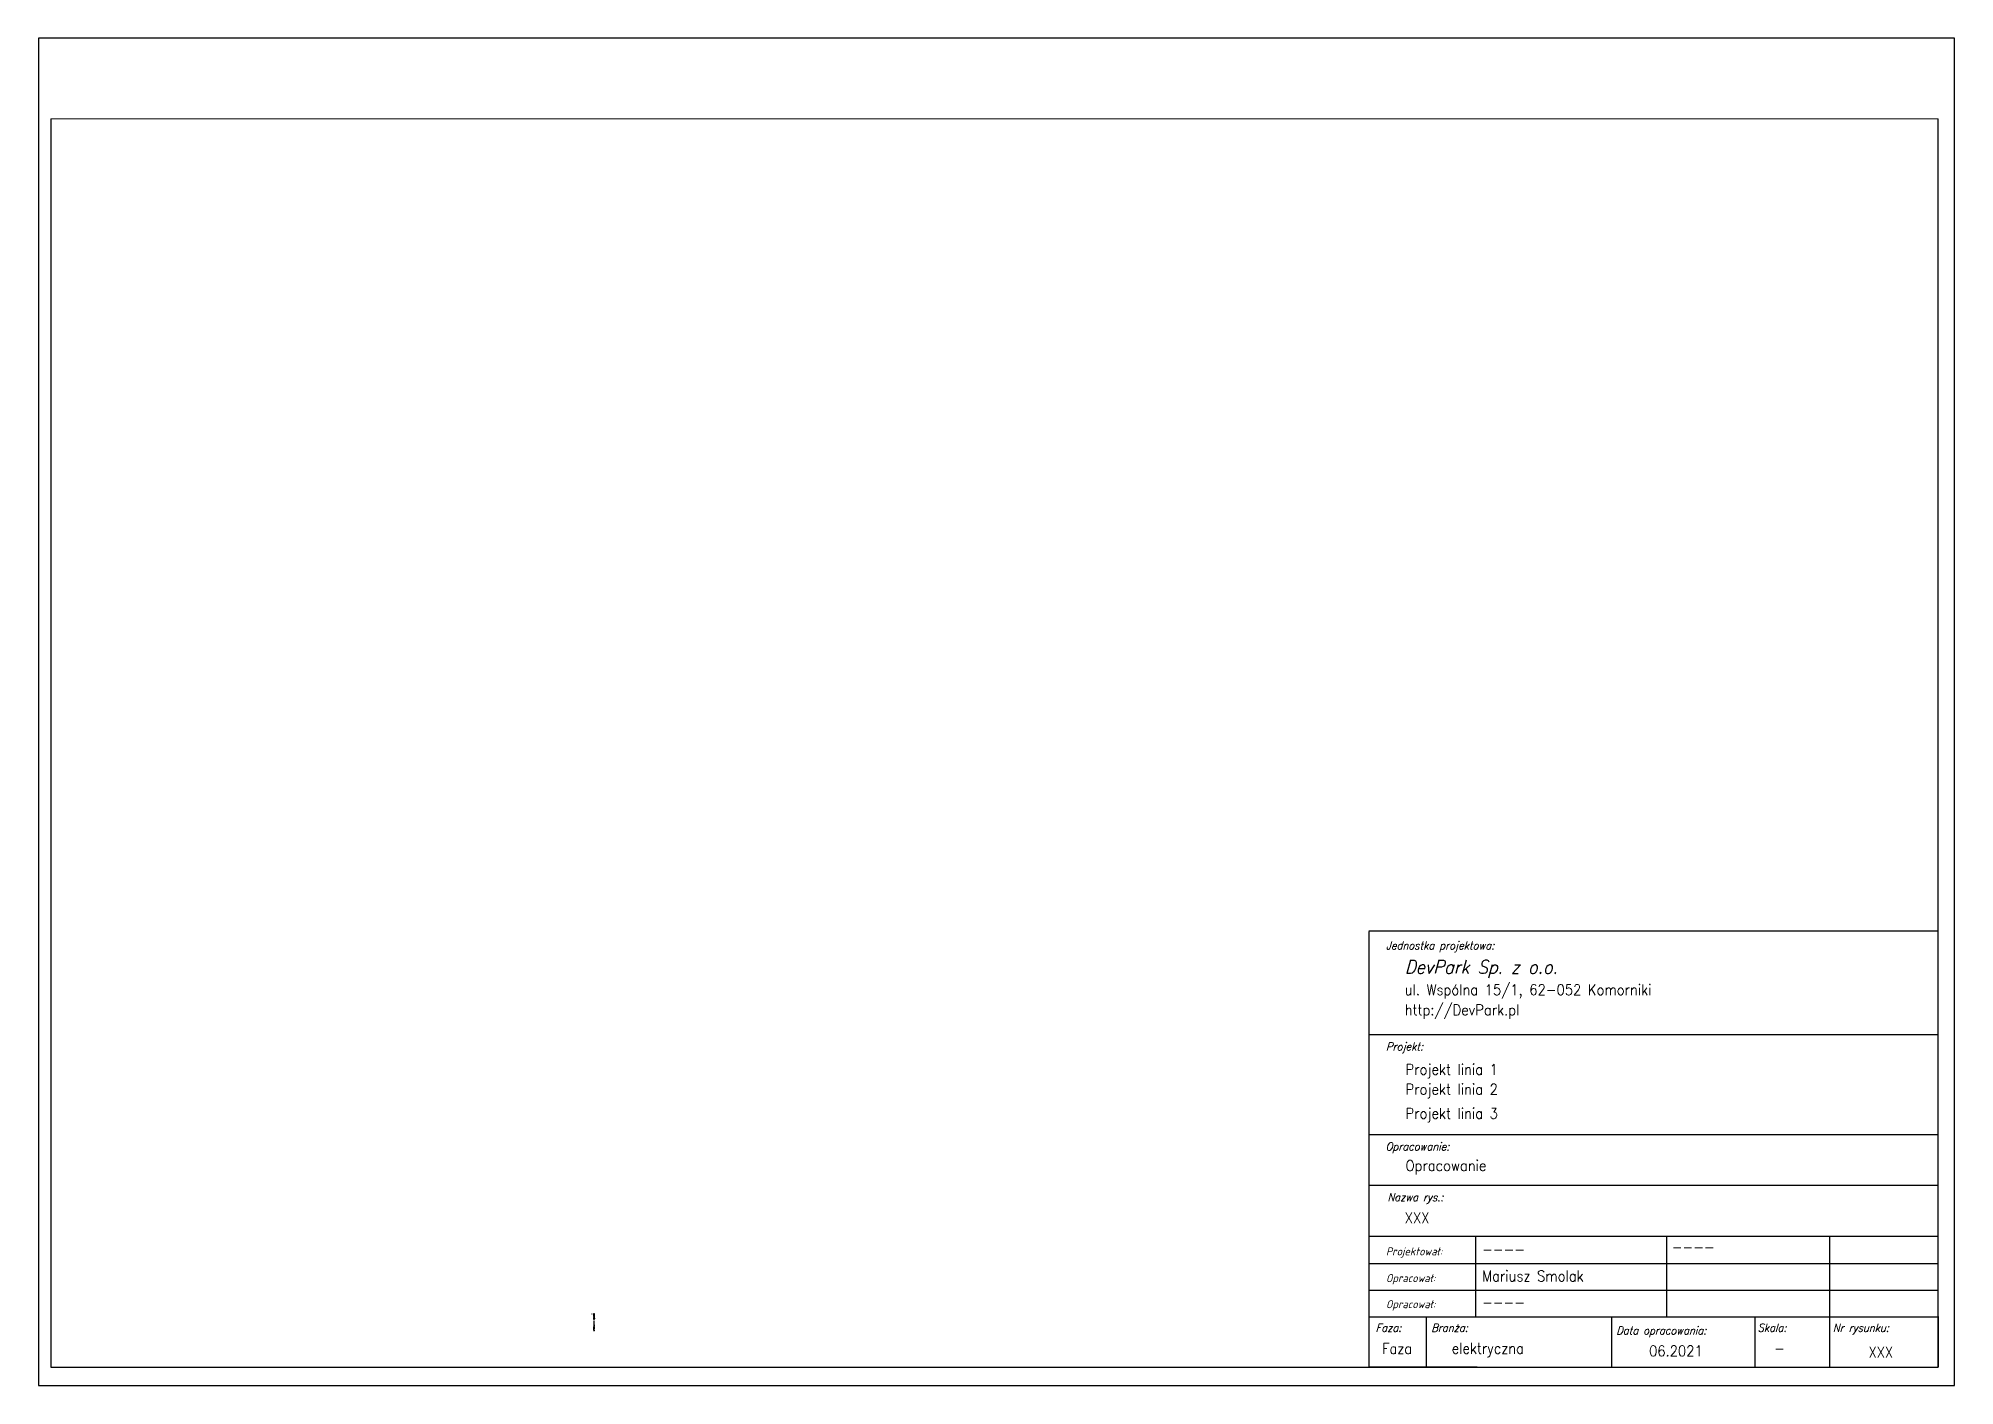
# Paper-space layout 'A4 Poziom' of a CAD drawing. Header units: millimetres. Extents: x 4 to 295, y 3 to 207.
# The model-space entities are those that its viewports show. They can reach past a viewport. Long polylines and large blocks are cut down to what shows.
import ezdxf
from ezdxf.enums import TextEntityAlignment as Align

# ---------------------------------------------------------------- set-up
doc = ezdxf.new("R2010")
doc.units = ezdxf.units.MM
for name, color, linetype in [('__MYCOMM_RAMKA', 7, 'Continuous'), ('__SSWIN', 3, 'Continuous'), ('tabelka', 7, 'Continuous')]:
    doc.layers.add(name, color=color, linetype=linetype)
doc.styles.add('ROMANS', font='romans.shx', dxfattribs={"width": 0.5})

msp = doc.modelspace()

# ---------------------------------------------------------------- hatches: boundary and pattern name
at = {"layer": '__SSWIN'}
for points in [[(21993, -12948), (21990, -12950), (21993, -12951)], [(21990, -12963), (21993, -12962), (21990, -12960)], [(21988, -13041), (21988, -13039), (21984, -13040)], [(21990, -12980), (21989, -12980), (21989, -12981), (21989, -12982), (21990, -12982)]]:
    msp.add_hatch(color=256, dxfattribs=at).paths.add_polyline_path(points)
h = msp.add_hatch(color=256, dxfattribs=at)
h.paths.add_polyline_path([(21989, -13117), (21989, -13109), (21988, -13109), (21988, -13117)])
h.paths.add_polyline_path([(21991, -13109), (21991, -13117), (21993, -13117), (21993, -13109)])

# ---------------------------------------------------------------- linework, layer by layer
msp.add_lwpolyline([(21959, -12933), (21959, -12933), (21959, -12927), (21959, -12927)], close=True)
for p, q in [((21987, -12923), (21993, -12923)), ((21987, -12936), (21993, -12936)), ((21987, -12936), (21987, -12942)), ((21987, -12938), (21993, -12938)), ((21987, -12940), (21993, -12940)), ((21993, -12942), (21987, -12942)), ((21987, -12950), (21990, -12950)), ((21987, -12962), (21990, -12962)), ((21989, -12942), (21989, -12936)), ((21990, -12950), (21993, -12948)), ((21990, -12950), (21993, -12951)), ((21993, -12962), (21990, -12960)), ((21993, -12962), (21990, -12963)), ((21991, -12942), (21991, -12936)), ((21993, -12936), (21993, -12942)), ((21984, -13031), (21992, -13029)), ((21984, -13031), (21992, -13034)), ((21984, -13040), (21992, -13037)), ((21984, -13040), (21992, -13042)), ((21984, -13049), (21992, -13047)), ((21984, -13049), (21992, -13051)), ((21984, -13058), (21992, -13055)), ((21984, -13058), (21992, -13060)), ((21984, -13068), (21992, -13065)), ((21984, -13068), (21992, -13070)), ((21984, -13104), (21987, -13104)), ((21985, -13085), (21987, -13085)), ((21985, -13091), (21986, -13091)), ((21985, -13091), (21985, -13097)), ((21985, -13097), (21986, -13097)), ((21985, -13104), (21987, -13104)), ((21986, -12992), (21994, -12992)), ((21986, -12992), (21994, -12992)), ((21986, -13093), (21991, -13092)), ((21986, -13092), (21986, -13096)), ((21986, -13095), (21991, -13096)), ((21988, -13146), (21986, -13148)), ((21988, -13148), (21986, -13149)), ((21988, -13149), (21986, -13151)), ((21988, -13151), (21986, -13152)), ((21987, -12969), (21993, -12969)), ((21987, -12969), (21987, -12975)), ((21987, -12975), (21993, -12969)), ((21987, -12975), (21993, -12975)), ((21987, -12977), (21993, -12977)), ((21987, -12977), (21987, -12984)), ((21987, -12984), (21993, -12984)), ((21987, -13073), (21988, -13073)), ((21987, -13073), (21987, -13080)), ((21987, -13080), (21988, -13080)), ((21987, -13084), (21991, -13082)), ((21987, -13086), (21991, -13088)), ((21987, -13103), (21991, -13101)), ((21987, -13105), (21991, -13106)), ((21989, -13118), (21987, -13118)), ((21989, -13125), (21987, -13125)), ((21987, -13128), (21993, -13128)), ((21987, -13128), (21987, -13134)), ((21987, -13134), (21993, -13134)), ((21987, -13155), (21993, -13155)), ((21987, -13155), (21987, -13162)), ((21989, -13160), (21987, -13160)), ((21987, -13162), (21993, -13162)), ((21988, -12981), (21989, -12981)), ((21988, -12998), (21992, -12998)), ((21988, -13004), (21988, -12998)), ((21988, -12999), (21992, -12999)), ((21988, -13000), (21992, -13000)), ((21988, -13002), (21992, -13002)), ((21988, -13003), (21992, -13003)), ((21988, -13004), (21992, -13004)), ((21988, -13039), (21988, -13041)), ((21992, -13073), (21988, -13075)), ((21988, -13074), (21988, -13079)), ((21992, -13080), (21988, -13078)), ((21989, -13117), (21988, -13117)), ((21988, -13122), (21988, -13118)), ((21988, -13125), (21988, -13122)), ((21988, -13131), (21988, -13129)), ((21988, -13133), (21988, -13131)), ((21988, -13140), (21988, -13137)), ((21988, -13144), (21988, -13140)), ((21988, -13149), (21988, -13146)), ((21988, -13153), (21988, -13149)), ((21989, -13117), (21989, -13109)), ((21989, -13156), (21989, -13160)), ((21990, -13156), (21989, -13156)), ((21990, -12974), (21992, -12974)), ((21990, -12979), (21990, -12982)), ((21990, -12981), (21992, -12981)), ((21990, -13103), (21994, -13102)), ((21990, -13105), (21994, -13105)), ((21990, -13156), (21990, -13160)), ((21991, -13160), (21990, -13160)), ((21991, -13006), (21991, -13005)), ((21991, -13005), (21992, -13005)), ((21992, -13006), (21991, -13006)), ((21991, -13093), (21995, -13092)), ((21991, -13094), (21995, -13094)), ((21991, -13095), (21995, -13096)), ((21991, -13104), (21994, -13104)), ((21991, -13117), (21991, -13109)), ((21993, -13117), (21991, -13117)), ((21994, -13122), (21991, -13122)), ((21994, -13140), (21991, -13140)), ((21994, -13149), (21991, -13149)), ((21993, -13156), (21991, -13156)), ((21991, -13156), (21991, -13160)), ((21992, -12998), (21992, -13004)), ((21992, -13005), (21992, -13006)), ((21993, -12969), (21993, -12975)), ((21993, -12977), (21993, -12984)), ((21993, -13030), (21996, -13030)), ((21993, -13031), (21996, -13031)), ((21993, -13032), (21996, -13033)), ((21993, -13039), (21996, -13038)), ((21993, -13040), (21996, -13040)), ((21993, -13041), (21996, -13041)), ((21993, -13048), (21996, -13048)), ((21993, -13050), (21996, -13050)), ((21996, -13059), (21993, -13056)), ((21993, -13059), (21996, -13056)), ((21993, -13058), (21996, -13058)), ((21993, -13066), (21996, -13066)), ((21993, -13068), (21996, -13068)), ((21993, -13069), (21996, -13069)), ((21993, -13128), (21993, -13134)), ((21993, -13155), (21993, -13162)), ((21994, -13059), (21994, -13056))]:
    msp.add_line(p, q, dxfattribs=at)
for points in [[(21987, -12923), (21993, -12923), (21993, -12933), (21987, -12933)], [(21987, -12945), (21993, -12945), (21993, -12955), (21987, -12955)], [(21987, -12957), (21993, -12957), (21993, -12967), (21987, -12967)], [(21988, -12924), (21992, -12924), (21992, -12928), (21988, -12928)], [(21987, -12997), (21993, -12997), (21993, -13006), (21987, -13006)], [(21988, -13109), (21993, -13109), (21993, -13117), (21988, -13117)], [(21989, -12980), (21990, -12980), (21990, -12982), (21989, -12982)], [(21990, -12993), (21993, -12993), (21993, -12994), (21990, -12994)]]:
    msp.add_lwpolyline(points, close=True, dxfattribs=at)
for points in [[(21986, -12992), (21986, -12986), (21994, -12986), (21994, -12992)], [(21994, -12992), (21994, -12995), (21986, -12995), (21986, -12992)], [(21987, -12987), (21993, -12987)], [(21987, -12991), (21987, -12987)], [(21993, -12991), (21987, -12991)], [(21993, -12987), (21993, -12991)]]:
    msp.add_lwpolyline(points, dxfattribs=at)
for centre in [(21990, -13122), (21990, -13131), (21990, -13140), (21990, -13149)]:
    msp.add_circle(centre, 1.79, dxfattribs=at)
for centre, radius, start, end in [((21989, -13066), 3.17, 91.0456, 177.3853), ((21987, -12987), 0.5, 90, 180), ((21987, -12991), 0.5, 180, 270), ((21989, -13066), 2.3, 91.4414, 176.3946), ((21989, -13066), 1.44, 92.292, 174.262), ((21992, -13085), 5.54, 157.9992, 202.0008), ((21992, -13104), 5.54, 157.9992, 202.0008), ((21988, -12971), 0.499, 0, 180), ((21982, -13104), 7.22, 330.0851, 29.9149), ((21989, -12971), 0.499, 180, 0), ((21983, -13094), 7.22, 330.0851, 29.9149), ((21984, -13031), 7.22, 330.0851, 29.9149), ((21984, -13040), 7.22, 330.0851, 29.9149), ((21984, -13049), 7.22, 330.0851, 29.9149), ((21984, -13058), 7.22, 330.0851, 29.9149), ((21984, -13068), 7.22, 330.0851, 29.9149), ((21992, -13085), 3.22, 239.4129, 120.5871), ((21992, -13104), 3.22, 239.4129, 120.5871), ((21993, -12987), 0.5, 0, 90), ((21993, -12991), 0.5, 270, 0)]:
    msp.add_arc(centre, radius, start, end, dxfattribs=at)

psp = doc.layouts.new('A4 Poziom')

# ---------------------------------------------------------------- linework, layer by layer
at = {"layer": '__MYCOMM_RAMKA'}
for p, q in [((205.9, 71.83), (292.4, 71.83)), ((205.9, 71.73), (205.9, 5.56)), ((205.9, 56.09), (292.4, 56.09)), ((205.9, 40.9), (292.4, 40.9)), ((205.9, 33.19), (292.4, 33.19)), ((205.9, 25.47), (292.4, 25.47)), ((222.14, 25.37), (222.14, 21.31)), ((251.14, 25.37), (251.14, 21.31)), ((275.91, 25.37), (275.91, 21.31)), ((205.9, 21.31), (292.4, 21.31)), ((222.14, 21.31), (222.14, 17.25)), ((251.14, 21.31), (251.14, 17.25)), ((275.91, 21.31), (275.91, 17.25)), ((205.9, 17.25), (292.4, 17.25)), ((222.14, 17.25), (222.14, 13.19)), ((251.14, 17.25), (251.14, 13.19)), ((275.91, 17.25), (275.91, 13.19)), ((205.9, 13.19), (292.4, 13.19)), ((214.63, 13.25), (214.63, 5.56)), ((214.63, 13.25), (214.63, 5.56)), ((242.77, 13.25), (242.77, 5.56)), ((264.54, 13.25), (264.54, 5.56)), ((275.91, 13.25), (275.91, 5.56)), ((292.4, 13.25), (292.4, 5.56)), ((292.4, 13.25), (292.4, 5.56)), ((222.38, 5.56), (205.9, 5.56)), ((222.38, 5.56), (238.87, 5.56)), ((238.87, 5.56), (255.36, 5.56)), ((255.36, 5.56), (271.84, 5.56)), ((259.43, 5.56), (275.91, 5.56)), ((275.91, 5.56), (292.4, 5.56)), ((275.91, 5.56), (292.4, 5.56))]:
    psp.add_line(p, q, dxfattribs=at)
at = {"layer": 'tabelka', "color": 0}
for p, q in [((294.91, 207.43), (3.79, 207.43)), ((3.79, 207.43), (3.79, 2.74)), ((294.91, 2.74), (294.91, 207.43)), ((5.68, 195.21), (5.68, 5.56)), ((292.4, 5.56), (292.4, 195.21)), ((5.68, 5.56), (292.4, 5.56)), ((3.79, 2.74), (294.91, 2.74))]:
    psp.add_line(p, q, dxfattribs=at)

# ---------------------------------------------------------------- texts
at = {"attachment_point": 1, "style": 'ROMANS'}
for s, insert, char_height in [('\\W0.9;Projekt linia 1', (211.49, 51.6), 1.6245), ('\\W0.9;Projekt linia 2', (211.49, 48.58), 1.6245), ('\\W0.9;Projekt linia 3', (211.49, 44.92), 1.6245), ('\\W0.9;Opracowanie', (211.49, 36.99), 1.6245), ('\\W0.9;----', (223.13, 24.27), 1.625), ('\\W0.9;----', (251.94, 24.59), 1.625), ('\\W0.9;Mariusz Smolak', (223.14, 20.21), 1.6245), ('\\W0.9;----', (223.12, 16.22), 1.625), ('\\W0.9;Faza', (207.92, 9.18), 1.625), ('\\W0.9;elektryczna', (218.51, 9.22), 1.6245), ('\\W0.9;06.2021', (248.49, 8.82), 1.6245)]:
    psp.add_mtext(s, dxfattribs=dict(at, insert=insert, char_height=char_height))
at = {"layer": '__MYCOMM_RAMKA', "style": 'ROMANS', "oblique": 15, "width": 0.9}
for s, height, p in [('Jednostka projektowa:', 1.2184, (208.53, 69.01)), ('DevPark Sp. z o.o.', 2.0306, (211.37, 65.33)), ('Projekt:', 1.218, (208.53, 53.65)), ('Opracowanie:', 1.2184, (208.47, 38.47)), ('Nazwa rys.:', 1.2184, (208.74, 30.75)), ('Projektował:', 1.2184, (208.51, 22.53)), ('Opracował:', 1.218, (208.51, 18.47)), ('Opracował:', 1.218, (208.51, 14.51)), ('Faza:', 1.218, (206.96, 10.93)), ('Branża:', 1.218, (215.42, 10.93)), ('Data opracowania:', 1.2184, (243.51, 10.52)), ('Skala:', 1.218, (264.99, 10.93)), ('Nr rysunku:', 1.2184, (276.42, 10.93))]:
    psp.add_text(s, height=height, dxfattribs=at).set_placement(p)
at = {"layer": '__MYCOMM_RAMKA', "style": 'ROMANS', "width": 0.9}
for s, height, p in [('ul. Wspólna 15/1, 62-052 Komorniki', 1.6245, (211.37, 62.08)), ('http://DevPark.pl', 1.6245, (211.37, 59.01)), ('XXX', 1.624, (211.37, 27.44)), ('-', 1.62, (267.47, 7.59))]:
    psp.add_text(s, height=height, dxfattribs=at).set_placement(p)
psp.add_text('XXX', height=1.624, dxfattribs=at).set_placement((283.7, 7.85), align=Align.MIDDLE)

# ---------------------------------------------------------------- viewports
at = {"layer": '0'}
psp.add_viewport(center=(149.04, 100.38), size=(286.72, 189.6499), view_center_point=(27519.61, -5043.4), view_height=17240.9012, dxfattribs=at)

doc.saveas('drawing.dxf')
